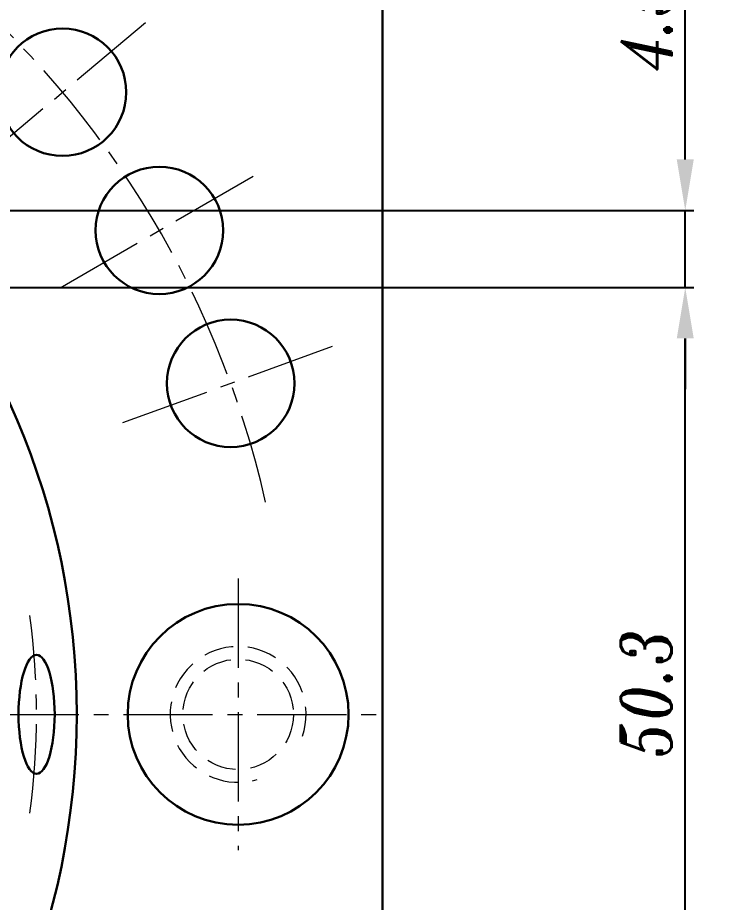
# Model space of a CAD drawing. Extents: x 89 to 633, y -13 to 440.
# Drawn here: x 274.8 to 315.8, y 191.1 to 243.2 of the extents above; entities that cross this region are included whole.
import ezdxf

# ---------------------------------------------------------------- set-up
doc = ezdxf.new("R2010")
doc.units = 0
doc.header["$LTSCALE"] = 7
doc.header["$MEASUREMENT"] = 0
doc.linetypes.add('CENTER2', pattern=[1.125, 0.75, -0.125, 0.125, -0.125])
doc.linetypes.add('HIDDEN', pattern=[0.375, 0.25, -0.125])
doc.layers.get('0').update_dxf_attribs({"linetype": 'CONTINUOUS', "lineweight": 15})
for name, color, linetype, lineweight in [('1', 1, 'CENTER2', 15), ('2', 2, 'HIDDEN', 15), ('3', 3, 'CONTINUOUS', 30)]:
    doc.layers.add(name, color=color, linetype=linetype, lineweight=lineweight)
doc.styles.add('ITALICT', font='ITALICT.shx', dxfattribs={"width": 0.8, "height": 3})
doc.dimstyles.get("Standard").update_dxf_attribs({"dimtxt": 3, "dimasz": 3, "dimexe": 0.5, "dimexo": 0.5, "dimgap": 0.8, "dimtad": 1, "dimdsep": 46, "dimtxsty": 'ITALICT', "dimcen": 0.09, "dimazin": 2, "dimtfac": 1, "dimtmove": 0, "dimatfit": 3, "dimfxl": 1, "dimtolj": 1, "dimtzin": 0, "dimarcsym": 0})
doc.dimstyles.new('Standard$2', dxfattribs={"dimtxt": 3, "dimasz": 3, "dimexe": 0.5, "dimexo": 0.5, "dimgap": 0.8, "dimtad": 1, "dimdsep": 46, "dimtxsty": 'ITALICT', "dimcen": 0.09, "dimazin": 2, "dimtfac": 1, "dimtmove": 0, "dimatfit": 3, "dimfxl": 1, "dimtolj": 1, "dimtzin": 0, "dimarcsym": 0})

# ---------------------------------------------------------------- blocks, each defined once
blk = doc.blocks.new('*D10')
at = {"color": 0, "lineweight": -2, "transparency": 16777216}
for p, q in [((235.303, 227.34), (314.622, 227.34)), ((314.122, 180.076), (314.122, 224.34)), ((235.766, 177.076), (314.622, 177.076))]:
    blk.add_line(p, q, dxfattribs=at)
at = {"color": 0, "transparency": 16777216}
for points in [[(314.622, 224.34), (313.622, 224.34), (314.122, 227.34)], [(313.622, 180.076), (314.622, 180.076), (314.122, 177.076)]]:
    blk.add_solid(points, dxfattribs=at)
at = {"color": 0, "transparency": 16777216, "insert": (311.822, 203.447), "char_height": 3, "attachment_point": 5, "rotation": 90, "style": 'ITALICT'}
blk.add_mtext('\\A1;50.3', dxfattribs=at)
blk = doc.blocks.new('*D11')
at = {"color": 0, "lineweight": -2, "transparency": 16777216}
for p, q in [((314.122, 234.878), (314.122, 246.307)), ((234.625, 231.878), (314.622, 231.878)), ((314.122, 227.34), (314.122, 231.878)), ((235.303, 227.34), (314.622, 227.34)), ((314.122, 224.34), (314.122, 221.34))]:
    blk.add_line(p, q, dxfattribs=at)
at = {"color": 0, "transparency": 16777216}
for points in [[(313.622, 234.878), (314.622, 234.878), (314.122, 231.878)], [(314.622, 224.34), (313.622, 224.34), (314.122, 227.34)]]:
    blk.add_solid(points, dxfattribs=at)
at = {"color": 0, "transparency": 16777216, "insert": (311.822, 242.707), "char_height": 3, "attachment_point": 5, "rotation": 90, "style": 'ITALICT'}
blk.add_mtext('\\A1;4.5', dxfattribs=at)
blk = doc.blocks.new('*D45')
at = {"color": 0, "lineweight": -2, "transparency": 16777216}
for p, q in [((234.307, 278.197), (340.204, 278.197)), ((339.704, 275.197), (339.704, 129.197)), ((234.307, 126.197), (340.204, 126.197))]:
    blk.add_line(p, q, dxfattribs=at)
at = {"color": 0, "transparency": 16777216}
for points in [[(339.204, 275.197), (340.204, 275.197), (339.704, 278.197)], [(339.204, 129.197), (340.204, 129.197), (339.704, 126.197)]]:
    blk.add_solid(points, dxfattribs=at)
at = {"color": 0, "transparency": 16777216, "insert": (337.404, 202.197), "char_height": 3, "attachment_point": 5, "rotation": 90, "style": 'ITALICT'}
blk.add_mtext('\\A1;152', dxfattribs=at)
blk = doc.blocks.new('*D48')
at = {"color": 0, "lineweight": -2, "transparency": 16777216}
blk.add_line((306.788, 183.85), (291.997, 187.568), dxfattribs=at)
at = {"color": 0, "transparency": 16777216}
blk.add_solid([(292.119, 188.053), (291.875, 187.084), (289.087, 188.3)], dxfattribs=at)
at = {"color": 0, "transparency": 16777216, "insert": (303.026, 187.167), "char_height": 3, "attachment_point": 5, "rotation": 345.8882, "style": 'ITALICT'}
blk.add_mtext('\\A1;R57', dxfattribs=at)
blk = doc.blocks.new('*D49')
at = {"color": 0, "lineweight": -2, "transparency": 16777216}
blk.add_line((309.376, 149.346), (290.556, 162.509), dxfattribs=at)
blk.add_arc((233.807, 202.197), 66.25, 321.48913, 325.46446, dxfattribs=at)
at = {"color": 0, "transparency": 16777216}
blk.add_solid([(290.842, 162.919), (290.269, 162.099), (288.098, 164.228)], dxfattribs=at)
at = {"color": 0, "transparency": 16777216, "insert": (304.56, 155.521), "char_height": 3, "attachment_point": 5, "rotation": 325.032, "style": 'ITALICT'}
blk.add_mtext('\\A1;R66.25', dxfattribs=at)
blk = doc.blocks.new('*D51')
at = {"color": 0, "lineweight": -2, "transparency": 16777216}
for p, q in [((173.432, 224.172), (156.954, 230.17)), ((170.807, 202.197), (152.021, 202.197))]:
    blk.add_line(p, q, dxfattribs=at)
blk.add_arc((233.807, 202.197), 81.286, 162.11471, 177.88529, dxfattribs=at)
at = {"color": 0, "transparency": 16777216}
for points in [[(155.977, 227.324), (156.922, 226.999), (157.423, 229.999)], [(153.077, 205.188), (152.077, 205.206), (152.521, 202.197)]]:
    blk.add_solid(points, dxfattribs=at)
at = {"color": 0, "transparency": 16777216, "insert": (151.491, 216.712), "char_height": 3, "attachment_point": 5, "rotation": 80, "style": 'ITALICT'}
blk.add_mtext('\\A1;20°', dxfattribs=at)
blk = doc.blocks.new('*D52')
at = {"color": 0, "lineweight": -2, "transparency": 16777216}
for p, q in [((181.658, 254.346), (170.053, 265.951)), ((170.807, 202.197), (143.645, 202.197))]:
    blk.add_line(p, q, dxfattribs=at)
blk.add_arc((233.807, 202.197), 89.662, 136.91715, 178.08285, dxfattribs=at)
at = {"color": 0, "transparency": 16777216}
for points in [[(167.962, 263.789), (168.681, 263.094), (170.407, 265.598)], [(144.696, 205.189), (143.696, 205.205), (144.145, 202.197)]]:
    blk.add_solid(points, dxfattribs=at)
at = {"color": 0, "transparency": 16777216, "insert": (148.846, 237.39), "char_height": 3, "attachment_point": 5, "rotation": 67.5, "style": 'ITALICT'}
blk.add_mtext('\\A1;45°', dxfattribs=at)
blk = doc.blocks.new('*D91')
at = {"color": 0, "lineweight": -2, "transparency": 16777216}
for p, q in [((261.706, 202.328), (271.17, 204.864)), ((269.227, 196.546), (265.34, 191.037))]:
    blk.add_line(p, q, dxfattribs=at)
for start, end in [(32.6053, 50.2106), (0, 15), (324.7894, 342.3947)]:
    blk.add_arc((261.219, 202.197), 9.802, start, end, dxfattribs=at)
at = {"color": 0, "transparency": 16777216}
for points in [[(269.019, 207.277), (269.934, 207.681), (270.687, 204.734)], [(271.056, 199.156), (270.068, 199.309), (271.021, 202.197)]]:
    blk.add_solid(points, dxfattribs=at)
at = {"color": 0, "transparency": 16777216, "insert": (269.163, 192.465), "char_height": 3, "attachment_point": 5, "rotation": 234.7894, "style": 'ITALICT'}
blk.add_mtext('\\A1;15%%d', dxfattribs=at)

msp = doc.modelspace()

# ---------------------------------------------------------------- linework, layer by layer
at = {"layer": '1'}
for p, q in [((272.301, 234.497), (282.643, 243.175)), ((277.325, 227.322), (289.017, 234.072)), ((281.027, 219.384), (293.713, 224.001)), ((287.807, 210.197), (287.807, 194.197)), ((233.807, 202.197), (296.307, 202.197))]:
    msp.add_line(p, q, dxfattribs=at)
for radius, start, end in [(57, 12.6703, 166.5373), (42.14, 352.0667, 7.9333)]:
    msp.add_arc((233.807, 202.197), radius, start, end, dxfattribs=at)
at = {"layer": '2'}
msp.add_circle((287.807, 202.197), 3.25, dxfattribs=at)
msp.add_arc((287.807, 202.197), 4, 341.3617, 286.1966, dxfattribs=at)
at = {"layer": '3'}
msp.add_line((296.307, 245.438), (296.307, 158.957), dxfattribs=at)
for centre, radius in [((233.807, 202.197), 44.5), ((277.472, 238.836), 3.75), ((283.171, 230.697), 3.75), ((287.37, 221.692), 3.75), ((287.807, 202.197), 6.5)]:
    msp.add_circle(centre, radius, dxfattribs=at)
msp.add_ellipse((275.947, 202.197), major_axis=(0, -3.5), ratio=0.304005, dxfattribs=at)

# ---------------------------------------------------------------- dimensions: what is measured, and where the dimension line sits
dim = msp.add_aligned_dim(p1=(233.807, 278.197), p2=(233.807, 126.197), distance=105.896, dimstyle='Standard')
dim.commit()
dim.dimension.update_dxf_attribs({"geometry": '*D45', "text_midpoint": (337.404, 202.197)})
for base, line1, line2, dimstyle, picture, middle in [((156.158, 247.028), ((191.911, 244.093), (182.012, 253.993)), ((171.307, 202.197), (296.307, 202.197)), 'Standard', '*D52', (148.846, 237.39)), ((154.712, 220.943), ((171.307, 202.197), (296.307, 202.197)), ((186.588, 219.384), (173.902, 224.001)), 'Standard', '*D51', (151.491, 216.712)), ((270.8718859, 203.8993911), ((233.8074528, 202.1973076), (296.3074528, 202.1973076)), ((261.2188908, 202.1973076), (261.222935, 202.1983913)), 'Standard$2', '*D91', (269.1627071, 192.4649649))]:
    dim = msp.add_angular_dim_2l(base=base, line1=line1, line2=line2, dimstyle=dimstyle)
    dim.commit()
    dim.dimension.update_dxf_attribs({"geometry": picture, "text_midpoint": middle})
for base, p1, p2, picture, middle in [((314.122, 231.878), (234.803, 227.34), (234.125, 231.878), '*D11', (314.122, 242.707)), ((314.122, 227.34), (235.266, 177.076), (234.803, 227.34), '*D10', (314.122, 203.447))]:
    dim = msp.add_linear_dim(base=base, p1=p1, p2=p2, angle=90, dimstyle='Standard', override={"dimdec": 1})
    dim.commit()
    dim.dimension.update_dxf_attribs({"geometry": picture, "text_midpoint": middle, "dimtype": 160})
for mpoint, picture, middle in [((289.087, 188.3), '*D48', (302.466, 184.937)), ((288.098, 164.228), '*D49', (303.242, 153.636))]:
    dim = msp.add_radius_dim(center=(233.807, 202.197), mpoint=mpoint, dimstyle='Standard', override={"dimcen": 0, "dimtofl": 0})
    dim.commit()
    dim.dimension.update_dxf_attribs({"geometry": picture, "text_midpoint": middle, "dimtype": 164})

doc.saveas('drawing.dxf')
